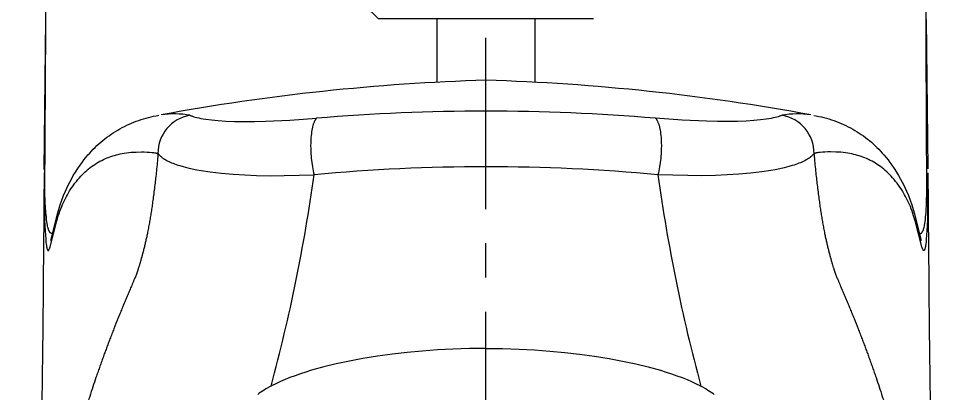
# Model space of a CAD drawing. Extents: x 12427 to 13021, y -5816 to -5396.
# Drawn here: x 12781.21 to 12829, y -5587.35 to -5568.2 of the extents above; entities that cross this region are included whole.
import ezdxf

# ---------------------------------------------------------------- set-up
doc = ezdxf.new("R2010")
doc.units = 0
doc.header["$LTSCALE"] = 7
doc.header["$MEASUREMENT"] = 0
doc.linetypes.add('CENTER', pattern=[2, 1.25, -0.25, 0.25, -0.25])
doc.layers.get('0').update_dxf_attribs({"color": 2, "linetype": 'CONTINUOUS'})
for name, color, linetype in [('CL', 1, 'CENTER'), ('D', 2, 'CONTINUOUS'), ('DWG', 7, 'CONTINUOUS'), ('Make2D 표시선', 7, 'CONTINUOUS'), ('Make2D 표시선 - Tangent', 7, 'CONTINUOUS')]:
    doc.layers.add(name, color=color, linetype=linetype)

msp = doc.modelspace()

# ---------------------------------------------------------------- linework, layer by layer
at = {"color": 7, "linetype": 'Continuous'}
for points in [[(12782.51, -5576.07), (12782.487, -5579.019), (12782.41, -5588.939), (12782.05, -5606.159), (12781.538, -5620.47), (12781.212, -5627.811), (12781.21, -5627.856)], [(12827.704, -5576.07), (12827.727, -5579.019), (12827.804, -5588.939), (12828.164, -5606.159), (12828.677, -5620.47), (12829.002, -5627.811), (12829.004, -5627.856)]]:
    msp.add_open_spline(points, degree=3, knots=[0, 0, 0, 0, 8.8479, 29.761276, 51.669682, 51.805138, 51.805138, 51.805138, 51.805138], dxfattribs=at)
at = {"layer": 'CL'}
msp.add_line((12805.107, -5787.927), (12805.107, -5521.466), dxfattribs=at)
at = {"layer": 'D'}
for points in [[(12788.338, -5575.092), (12788.323, -5575.25), (12788.283, -5575.67), (12788.242, -5576.076), (12788.202, -5576.437), (12788.161, -5576.785), (12788.117, -5577.143), (12788.071, -5577.487), (12788.029, -5577.791), (12787.985, -5578.083), (12787.939, -5578.366), (12787.893, -5578.636), (12787.842, -5578.913), (12787.791, -5579.174), (12787.767, -5579.288), (12787.743, -5579.398), (12787.719, -5579.506), (12787.695, -5579.611), (12787.671, -5579.712), (12787.647, -5579.812), (12787.624, -5579.909), (12787.6, -5580.004), (12787.586, -5580.059), (12787.572, -5580.113), (12787.544, -5580.219), (12787.532, -5580.266), (12787.519, -5580.313), (12787.507, -5580.36), (12787.494, -5580.406), (12787.468, -5580.5), (12787.455, -5580.546), (12787.442, -5580.592), (12787.429, -5580.637), (12787.416, -5580.681), (12787.39, -5580.769), (12787.372, -5580.827), (12787.354, -5580.885), (12787.336, -5580.942), (12787.318, -5580.997), (12787.246, -5581.207), (12787.175, -5581.399), (12787.103, -5581.573), (12787.045, -5581.707), (12786.988, -5581.839), (12786.936, -5581.959), (12786.885, -5582.079), (12786.784, -5582.317), (12786.733, -5582.436), (12786.684, -5582.555), (12786.634, -5582.674), (12786.584, -5582.793), (12786.486, -5583.031), (12786.435, -5583.155), (12786.385, -5583.279), (12786.285, -5583.526), (12786.077, -5584.049), (12785.976, -5584.31), (12785.875, -5584.572), (12785.83, -5584.69), (12785.785, -5584.808), (12785.741, -5584.927), (12785.697, -5585.045), (12785.609, -5585.281), (12785.566, -5585.399), (12785.523, -5585.518), (12785.431, -5585.773), (12785.34, -5586.03), (12785.251, -5586.286), (12785.163, -5586.542), (12785, -5587.025), (12784.842, -5587.509), (12784.764, -5587.756), (12784.686, -5588.004), (12784.612, -5588.242), (12784.576, -5588.361), (12784.54, -5588.48), (12784.486, -5588.662), (12784.46, -5588.754), (12784.433, -5588.848), (12784.416, -5588.912), (12784.398, -5588.976), (12784.363, -5589.107), (12784.329, -5589.242), (12784.294, -5589.378), (12784.26, -5589.518), (12784.226, -5589.659), (12784.189, -5589.818), (12784.152, -5589.98), (12784.079, -5590.314), (12784.045, -5590.478), (12784.011, -5590.646), (12783.979, -5590.811), (12783.947, -5590.98), (12783.883, -5591.329), (12783.82, -5591.692), (12783.748, -5592.132), (12783.678, -5592.591), (12783.611, -5593.05), (12783.546, -5593.526), (12783.477, -5594.059), (12783.41, -5594.613), (12783.349, -5595.146), (12783.289, -5595.698), (12783.174, -5596.851), (12783.114, -5597.511), (12783.055, -5598.194), (12782.838, -5601.024), (12782.732, -5602.512), (12782.625, -5604.081), (12782.564, -5604.972), (12782.502, -5605.888), (12782.445, -5606.735), (12782.416, -5607.166), (12782.386, -5607.602), (12782.326, -5608.488), (12782.264, -5609.392), (12782.124, -5611.436), (12782.058, -5612.408), (12781.993, -5613.399), (12781.924, -5614.462), (12781.855, -5615.544), (12781.793, -5616.552), (12781.732, -5617.575)], [(12821.876, -5575.092), (12821.891, -5575.25), (12821.931, -5575.67), (12821.973, -5576.076), (12822.012, -5576.437), (12822.053, -5576.785), (12822.097, -5577.143), (12822.143, -5577.487), (12822.186, -5577.791), (12822.229, -5578.083), (12822.275, -5578.366), (12822.321, -5578.636), (12822.372, -5578.913), (12822.424, -5579.174), (12822.447, -5579.288), (12822.471, -5579.398), (12822.495, -5579.506), (12822.519, -5579.611), (12822.543, -5579.712), (12822.567, -5579.812), (12822.591, -5579.909), (12822.615, -5580.004), (12822.628, -5580.059), (12822.642, -5580.113), (12822.67, -5580.219), (12822.682, -5580.266), (12822.695, -5580.313), (12822.708, -5580.36), (12822.72, -5580.406), (12822.746, -5580.5), (12822.759, -5580.546), (12822.772, -5580.592), (12822.785, -5580.637), (12822.798, -5580.681), (12822.825, -5580.769), (12822.842, -5580.827), (12822.86, -5580.885), (12822.878, -5580.942), (12822.896, -5580.997), (12822.968, -5581.207), (12823.039, -5581.399), (12823.111, -5581.573), (12823.169, -5581.707), (12823.226, -5581.839), (12823.278, -5581.959), (12823.329, -5582.079), (12823.431, -5582.317), (12823.481, -5582.436), (12823.531, -5582.555), (12823.581, -5582.674), (12823.63, -5582.793), (12823.728, -5583.031), (12823.779, -5583.155), (12823.829, -5583.279), (12823.929, -5583.526), (12824.137, -5584.049), (12824.239, -5584.31), (12824.339, -5584.572), (12824.384, -5584.69), (12824.429, -5584.808), (12824.473, -5584.927), (12824.517, -5585.045), (12824.605, -5585.281), (12824.648, -5585.399), (12824.691, -5585.518), (12824.783, -5585.773), (12824.874, -5586.03), (12824.964, -5586.286), (12825.052, -5586.542), (12825.214, -5587.025), (12825.372, -5587.509), (12825.451, -5587.756), (12825.528, -5588.004), (12825.602, -5588.242), (12825.638, -5588.361), (12825.674, -5588.48), (12825.728, -5588.662), (12825.755, -5588.754), (12825.781, -5588.848), (12825.799, -5588.912), (12825.816, -5588.976), (12825.851, -5589.107), (12825.886, -5589.242), (12825.92, -5589.378), (12825.954, -5589.518), (12825.988, -5589.659), (12826.025, -5589.818), (12826.062, -5589.98), (12826.135, -5590.314), (12826.169, -5590.478), (12826.203, -5590.646), (12826.236, -5590.811), (12826.268, -5590.98), (12826.331, -5591.329), (12826.394, -5591.692), (12826.466, -5592.132), (12826.536, -5592.591), (12826.603, -5593.05), (12826.668, -5593.526), (12826.737, -5594.059), (12826.804, -5594.613), (12826.865, -5595.146), (12826.925, -5595.698), (12827.04, -5596.851), (12827.1, -5597.511), (12827.159, -5598.194), (12827.377, -5601.024), (12827.482, -5602.512), (12827.59, -5604.081), (12827.65, -5604.972), (12827.712, -5605.888), (12827.769, -5606.735), (12827.799, -5607.166), (12827.828, -5607.602), (12827.888, -5608.488), (12827.95, -5609.392), (12828.09, -5611.436), (12828.156, -5612.408), (12828.222, -5613.399), (12828.291, -5614.462), (12828.359, -5615.544), (12828.421, -5616.552), (12828.482, -5617.575)]]:
    msp.add_spline(points, degree=3, dxfattribs=at)
at = {"layer": 'DWG'}
msp.add_line((12810.607, -5568.195), (12799.607, -5568.195), dxfattribs=at)
msp.add_arc((12820.271, -5546.447), 30, 207.2758, 226.464, dxfattribs=at)
at = {"layer": 'Make2D 표시선'}
for p, q in [((12782.515, -5575.905), (12782.602, -5568.228)), ((12802.607, -5571.403), (12802.607, -5568.195)), ((12807.607, -5568.195), (12807.607, -5571.403)), ((12827.613, -5568.228), (12827.699, -5575.874))]:
    msp.add_line(p, q, dxfattribs=at)
for points in [[(12782.944, -5579.189), (12782.941, -5579.189), (12782.939, -5579.189), (12782.936, -5579.189), (12782.933, -5579.189), (12782.93, -5579.189), (12782.928, -5579.189), (12782.925, -5579.189), (12782.922, -5579.188), (12782.92, -5579.188), (12782.917, -5579.188), (12782.914, -5579.187), (12782.911, -5579.187), (12782.909, -5579.186), (12782.906, -5579.186), (12782.903, -5579.185), (12782.901, -5579.184), (12782.898, -5579.183), (12782.895, -5579.183), (12782.893, -5579.182), (12782.89, -5579.181), (12782.888, -5579.18), (12782.885, -5579.179), (12782.883, -5579.178), (12782.88, -5579.177), (12782.878, -5579.176), (12782.875, -5579.175), (12782.873, -5579.173), (12782.87, -5579.172), (12782.868, -5579.171), (12782.865, -5579.17), (12782.863, -5579.168), (12782.861, -5579.167), (12782.858, -5579.165), (12782.855, -5579.163), (12782.853, -5579.162), (12782.85, -5579.16), (12782.848, -5579.158), (12782.845, -5579.156), (12782.843, -5579.154), (12782.841, -5579.152), (12782.836, -5579.148), (12782.831, -5579.144), (12782.827, -5579.139), (12782.822, -5579.135), (12782.818, -5579.13), (12782.814, -5579.125), (12782.81, -5579.121), (12782.806, -5579.116), (12782.803, -5579.111), (12782.799, -5579.105), (12782.795, -5579.1), (12782.792, -5579.095), (12782.788, -5579.088), (12782.783, -5579.081), (12782.779, -5579.073), (12782.775, -5579.066), (12782.771, -5579.059), (12782.767, -5579.051), (12782.76, -5579.036), (12782.754, -5579.021), (12782.747, -5579.005), (12782.741, -5578.989), (12782.736, -5578.974), (12782.727, -5578.947), (12782.718, -5578.92), (12782.711, -5578.892), (12782.704, -5578.865), (12782.691, -5578.809), (12782.68, -5578.753), (12782.665, -5578.669), (12782.652, -5578.585), (12782.637, -5578.468), (12782.624, -5578.35), (12782.603, -5578.113), (12782.572, -5577.588), (12782.555, -5577.063), (12782.607, -5565.814)], [(12827.27, -5579.189), (12827.273, -5579.189), (12827.276, -5579.189), (12827.278, -5579.189), (12827.281, -5579.189), (12827.284, -5579.189), (12827.287, -5579.189), (12827.289, -5579.189), (12827.292, -5579.188), (12827.295, -5579.188), (12827.297, -5579.188), (12827.3, -5579.187), (12827.303, -5579.187), (12827.305, -5579.186), (12827.308, -5579.186), (12827.311, -5579.185), (12827.313, -5579.184), (12827.316, -5579.183), (12827.319, -5579.183), (12827.321, -5579.182), (12827.324, -5579.181), (12827.327, -5579.18), (12827.329, -5579.179), (12827.332, -5579.178), (12827.334, -5579.177), (12827.337, -5579.176), (12827.339, -5579.175), (12827.342, -5579.173), (12827.344, -5579.172), (12827.346, -5579.171), (12827.349, -5579.17), (12827.351, -5579.168), (12827.354, -5579.167), (12827.356, -5579.165), (12827.359, -5579.163), (12827.361, -5579.162), (12827.364, -5579.16), (12827.366, -5579.158), (12827.369, -5579.156), (12827.371, -5579.154), (12827.374, -5579.152), (12827.378, -5579.148), (12827.383, -5579.144), (12827.387, -5579.139), (12827.392, -5579.135), (12827.396, -5579.13), (12827.4, -5579.125), (12827.404, -5579.121), (12827.408, -5579.116), (12827.412, -5579.111), (12827.415, -5579.105), (12827.419, -5579.1), (12827.422, -5579.095), (12827.427, -5579.088), (12827.431, -5579.081), (12827.435, -5579.073), (12827.439, -5579.066), (12827.443, -5579.059), (12827.447, -5579.051), (12827.454, -5579.036), (12827.461, -5579.021), (12827.467, -5579.005), (12827.473, -5578.989), (12827.479, -5578.974), (12827.487, -5578.947), (12827.496, -5578.92), (12827.503, -5578.892), (12827.511, -5578.865), (12827.523, -5578.809), (12827.535, -5578.753), (12827.549, -5578.669), (12827.562, -5578.585), (12827.578, -5578.468), (12827.59, -5578.35), (12827.611, -5578.113), (12827.642, -5577.588), (12827.659, -5577.063), (12827.607, -5565.814)], [(12782.849, -5579.545), (12782.887, -5579.414), (12783.197, -5578.179), (12783.262, -5577.953), (12783.337, -5577.714), (12783.419, -5577.478), (12783.507, -5577.243), (12783.603, -5577.012), (12783.673, -5576.856), (12783.746, -5576.702), (12783.822, -5576.549), (12783.903, -5576.399), (12784.004, -5576.221), (12784.11, -5576.045), (12784.229, -5575.861), (12784.353, -5575.68), (12784.448, -5575.548), (12784.547, -5575.417), (12784.649, -5575.29), (12784.754, -5575.164), (12784.842, -5575.064), (12784.932, -5574.966), (12785.024, -5574.869), (12785.118, -5574.775), (12785.214, -5574.683), (12785.312, -5574.592), (12785.412, -5574.504), (12785.514, -5574.419), (12785.617, -5574.336), (12785.722, -5574.255), (12785.829, -5574.177), (12785.937, -5574.102), (12786.047, -5574.029), (12786.159, -5573.958), (12786.272, -5573.89), (12786.387, -5573.824), (12786.503, -5573.761), (12786.62, -5573.701), (12786.738, -5573.643), (12786.858, -5573.588), (12786.978, -5573.536), (12787.1, -5573.486), (12787.223, -5573.439), (12787.347, -5573.395), (12787.472, -5573.353), (12787.598, -5573.314), (12787.725, -5573.277), (12787.853, -5573.244), (12787.981, -5573.213), (12788.11, -5573.184), (12788.239, -5573.159), (12788.369, -5573.136)], [(12821.867, -5573.139), (12821.999, -5573.163), (12822.13, -5573.19), (12822.26, -5573.219), (12822.39, -5573.251), (12822.519, -5573.286), (12822.647, -5573.323), (12822.775, -5573.364), (12822.901, -5573.407), (12823.025, -5573.452), (12823.148, -5573.5), (12823.269, -5573.55), (12823.39, -5573.603), (12823.509, -5573.659), (12823.627, -5573.717), (12823.744, -5573.778), (12823.859, -5573.842), (12823.971, -5573.907), (12824.082, -5573.975), (12824.191, -5574.045), (12824.299, -5574.117), (12824.405, -5574.192), (12824.51, -5574.269), (12824.612, -5574.348), (12824.713, -5574.43), (12824.813, -5574.514), (12824.912, -5574.601), (12825.008, -5574.69), (12825.102, -5574.781), (12825.195, -5574.874), (12825.285, -5574.969), (12825.374, -5575.066), (12825.46, -5575.164), (12825.565, -5575.29), (12825.667, -5575.417), (12825.766, -5575.548), (12825.862, -5575.68), (12825.986, -5575.861), (12826.104, -5576.045), (12826.209, -5576.218), (12826.309, -5576.394), (12826.39, -5576.546), (12826.467, -5576.7), (12826.541, -5576.855), (12826.611, -5577.012), (12826.707, -5577.243), (12826.796, -5577.478), (12826.877, -5577.714), (12826.952, -5577.953), (12827.017, -5578.179), (12827.328, -5579.414), (12827.365, -5579.545)], [(12782.514, -5576.444), (12782.523, -5577.955), (12782.536, -5578.496), (12782.559, -5579.036), (12782.573, -5579.256), (12782.59, -5579.476), (12782.606, -5579.634), (12782.616, -5579.712), (12782.628, -5579.79), (12782.636, -5579.838), (12782.64, -5579.862), (12782.645, -5579.886), (12782.651, -5579.91), (12782.657, -5579.934), (12782.663, -5579.957), (12782.671, -5579.98), (12782.675, -5579.993), (12782.678, -5580), (12782.681, -5580.006), (12782.683, -5580.012), (12782.685, -5580.015), (12782.686, -5580.019), (12782.688, -5580.022), (12782.69, -5580.025), (12782.692, -5580.028), (12782.694, -5580.031), (12782.695, -5580.032), (12782.696, -5580.034), (12782.697, -5580.036), (12782.698, -5580.037), (12782.699, -5580.039), (12782.701, -5580.04), (12782.701, -5580.041), (12782.702, -5580.042), (12782.703, -5580.043), (12782.703, -5580.043), (12782.704, -5580.044), (12782.705, -5580.045), (12782.706, -5580.045), (12782.706, -5580.046), (12782.707, -5580.046), (12782.708, -5580.047), (12782.709, -5580.047), (12782.709, -5580.048), (12782.71, -5580.048), (12782.71, -5580.048), (12782.711, -5580.048), (12782.711, -5580.049), (12782.711, -5580.049), (12782.712, -5580.049), (12782.712, -5580.049), (12782.713, -5580.049), (12782.713, -5580.05), (12782.713, -5580.05), (12782.714, -5580.05), (12782.714, -5580.05), (12782.715, -5580.05), (12782.715, -5580.05), (12782.716, -5580.05), (12782.716, -5580.05), (12782.716, -5580.05), (12782.717, -5580.05), (12782.717, -5580.051), (12782.718, -5580.051), (12782.718, -5580.051), (12782.719, -5580.051), (12782.72, -5580.051), (12782.721, -5580.051), (12782.721, -5580.051), (12782.722, -5580.051), (12782.723, -5580.051), (12782.724, -5580.051), (12782.724, -5580.05), (12782.725, -5580.05), (12782.726, -5580.05), (12782.727, -5580.05), (12782.727, -5580.05), (12782.728, -5580.05), (12782.729, -5580.049), (12782.73, -5580.049), (12782.731, -5580.049), (12782.731, -5580.049), (12782.732, -5580.048), (12782.733, -5580.048), (12782.734, -5580.048), (12782.734, -5580.047), (12782.735, -5580.047), (12782.736, -5580.047), (12782.737, -5580.046), (12782.737, -5580.046), (12782.738, -5580.045), (12782.739, -5580.045), (12782.739, -5580.044), (12782.74, -5580.044), (12782.741, -5580.044), (12782.741, -5580.043), (12782.742, -5580.042), (12782.743, -5580.042), (12782.744, -5580.041), (12782.745, -5580.04), (12782.746, -5580.039), (12782.747, -5580.038), (12782.748, -5580.037), (12782.748, -5580.036), (12782.749, -5580.035), (12782.75, -5580.034), (12782.751, -5580.033), (12782.752, -5580.032), (12782.752, -5580.031), (12782.753, -5580.029), (12782.754, -5580.028), (12782.755, -5580.026), (12782.756, -5580.023), (12782.757, -5580.021), (12782.758, -5580.019), (12782.775, -5579.979), (12782.786, -5579.95), (12782.794, -5579.929), (12782.801, -5579.906), (12782.815, -5579.861), (12783.161, -5578.524), (12783.237, -5578.269), (12783.276, -5578.151), (12783.317, -5578.032), (12783.361, -5577.915), (12783.408, -5577.799), (12783.451, -5577.696), (12783.497, -5577.594), (12783.545, -5577.493), (12783.595, -5577.393), (12783.647, -5577.294), (12783.701, -5577.196), (12783.757, -5577.099), (12783.815, -5577.003), (12783.88, -5576.902), (12783.946, -5576.803), (12784.015, -5576.705), (12784.086, -5576.609), (12784.16, -5576.514), (12784.235, -5576.422), (12784.314, -5576.332), (12784.394, -5576.243), (12784.466, -5576.168), (12784.539, -5576.095), (12784.615, -5576.024), (12784.692, -5575.955), (12784.771, -5575.888), (12784.851, -5575.823), (12784.934, -5575.76), (12785.018, -5575.7), (12785.103, -5575.643), (12785.189, -5575.588), (12785.277, -5575.536), (12785.367, -5575.486), (12785.457, -5575.438), (12785.55, -5575.394), (12785.643, -5575.351), (12785.737, -5575.312), (12785.829, -5575.276), (12785.922, -5575.243), (12786.016, -5575.212), (12786.11, -5575.183), (12786.205, -5575.157), (12786.301, -5575.133), (12786.397, -5575.111), (12786.494, -5575.091), (12786.609, -5575.071), (12786.724, -5575.053), (12786.84, -5575.039), (12786.956, -5575.028), (12787.086, -5575.019), (12787.215, -5575.013), (12787.483, -5575.008), (12787.629, -5575.01), (12787.775, -5575.014), (12787.896, -5575.021), (12788.017, -5575.031), (12788.106, -5575.041), (12788.15, -5575.048), (12788.194, -5575.055), (12788.228, -5575.062), (12788.246, -5575.066), (12788.263, -5575.07), (12788.28, -5575.075), (12788.297, -5575.08), (12788.314, -5575.085), (12788.33, -5575.091)], [(12827.701, -5576.444), (12827.692, -5577.955), (12827.678, -5578.496), (12827.655, -5579.036), (12827.642, -5579.256), (12827.624, -5579.476), (12827.608, -5579.634), (12827.598, -5579.712), (12827.586, -5579.79), (12827.578, -5579.838), (12827.574, -5579.862), (12827.569, -5579.886), (12827.564, -5579.91), (12827.558, -5579.934), (12827.551, -5579.957), (12827.543, -5579.98), (12827.539, -5579.993), (12827.536, -5580), (12827.534, -5580.006), (12827.531, -5580.012), (12827.529, -5580.015), (12827.528, -5580.019), (12827.526, -5580.022), (12827.524, -5580.025), (12827.523, -5580.028), (12827.521, -5580.031), (12827.52, -5580.032), (12827.518, -5580.034), (12827.517, -5580.036), (12827.516, -5580.037), (12827.515, -5580.039), (12827.514, -5580.04), (12827.513, -5580.041), (12827.512, -5580.042), (12827.511, -5580.043), (12827.511, -5580.043), (12827.51, -5580.044), (12827.509, -5580.045), (12827.509, -5580.045), (12827.508, -5580.046), (12827.507, -5580.046), (12827.506, -5580.047), (12827.506, -5580.047), (12827.505, -5580.048), (12827.504, -5580.048), (12827.504, -5580.048), (12827.504, -5580.048), (12827.503, -5580.049), (12827.503, -5580.049), (12827.502, -5580.049), (12827.502, -5580.049), (12827.502, -5580.049), (12827.501, -5580.05), (12827.501, -5580.05), (12827.5, -5580.05), (12827.5, -5580.05), (12827.5, -5580.05), (12827.499, -5580.05), (12827.499, -5580.05), (12827.498, -5580.05), (12827.498, -5580.05), (12827.497, -5580.05), (12827.497, -5580.051), (12827.497, -5580.051), (12827.496, -5580.051), (12827.495, -5580.051), (12827.494, -5580.051), (12827.494, -5580.051), (12827.493, -5580.051), (12827.492, -5580.051), (12827.491, -5580.051), (12827.491, -5580.051), (12827.49, -5580.05), (12827.489, -5580.05), (12827.488, -5580.05), (12827.488, -5580.05), (12827.487, -5580.05), (12827.486, -5580.05), (12827.485, -5580.049), (12827.484, -5580.049), (12827.484, -5580.049), (12827.483, -5580.049), (12827.482, -5580.048), (12827.481, -5580.048), (12827.481, -5580.048), (12827.48, -5580.047), (12827.479, -5580.047), (12827.478, -5580.047), (12827.478, -5580.046), (12827.477, -5580.046), (12827.476, -5580.045), (12827.476, -5580.045), (12827.475, -5580.044), (12827.474, -5580.044), (12827.474, -5580.044), (12827.473, -5580.043), (12827.472, -5580.042), (12827.471, -5580.042), (12827.47, -5580.041), (12827.469, -5580.04), (12827.468, -5580.039), (12827.467, -5580.038), (12827.467, -5580.037), (12827.466, -5580.036), (12827.465, -5580.035), (12827.464, -5580.034), (12827.463, -5580.033), (12827.463, -5580.032), (12827.462, -5580.031), (12827.461, -5580.029), (12827.461, -5580.028), (12827.459, -5580.026), (12827.458, -5580.023), (12827.457, -5580.021), (12827.456, -5580.019), (12827.439, -5579.979), (12827.428, -5579.95), (12827.42, -5579.929), (12827.413, -5579.906), (12827.4, -5579.861), (12827.054, -5578.524), (12826.977, -5578.269), (12826.938, -5578.151), (12826.897, -5578.032), (12826.853, -5577.915), (12826.807, -5577.799), (12826.763, -5577.696), (12826.717, -5577.594), (12826.669, -5577.493), (12826.619, -5577.393), (12826.567, -5577.294), (12826.513, -5577.196), (12826.457, -5577.099), (12826.399, -5577.003), (12826.335, -5576.902), (12826.268, -5576.803), (12826.199, -5576.705), (12826.128, -5576.609), (12826.055, -5576.514), (12825.979, -5576.422), (12825.901, -5576.332), (12825.82, -5576.243), (12825.748, -5576.168), (12825.675, -5576.095), (12825.6, -5576.024), (12825.522, -5575.955), (12825.444, -5575.888), (12825.363, -5575.823), (12825.281, -5575.76), (12825.197, -5575.7), (12825.112, -5575.643), (12825.025, -5575.588), (12824.937, -5575.536), (12824.848, -5575.486), (12824.757, -5575.438), (12824.665, -5575.394), (12824.571, -5575.351), (12824.477, -5575.312), (12824.385, -5575.276), (12824.292, -5575.243), (12824.198, -5575.212), (12824.104, -5575.183), (12824.009, -5575.157), (12823.913, -5575.133), (12823.817, -5575.111), (12823.72, -5575.091), (12823.605, -5575.071), (12823.49, -5575.053), (12823.374, -5575.039), (12823.258, -5575.028), (12823.129, -5575.019), (12822.999, -5575.013), (12822.731, -5575.008), (12822.585, -5575.01), (12822.439, -5575.014), (12822.318, -5575.021), (12822.197, -5575.031), (12822.109, -5575.041), (12822.065, -5575.048), (12822.021, -5575.055), (12821.986, -5575.062), (12821.969, -5575.066), (12821.951, -5575.07), (12821.934, -5575.075), (12821.917, -5575.08), (12821.901, -5575.085), (12821.884, -5575.091)], [(12805.107, -5585.059), (12804.257, -5585.068), (12803.406, -5585.095), (12802.624, -5585.136), (12801.843, -5585.192), (12801.079, -5585.262), (12800.318, -5585.348), (12799.558, -5585.452), (12798.802, -5585.574), (12798.124, -5585.7), (12797.449, -5585.844), (12796.81, -5586), (12796.177, -5586.176), (12795.897, -5586.262), (12795.619, -5586.352), (12795.343, -5586.449), (12795.069, -5586.551), (12794.829, -5586.648), (12794.591, -5586.75), (12794.389, -5586.843), (12794.141, -5586.965), (12794.113, -5586.978)], [(12805.107, -5585.059), (12805.958, -5585.068), (12806.808, -5585.095), (12807.59, -5585.136), (12808.372, -5585.192), (12809.135, -5585.262), (12809.896, -5585.348), (12810.656, -5585.452), (12811.412, -5585.574), (12812.091, -5585.7), (12812.765, -5585.844), (12813.404, -5586), (12814.037, -5586.176), (12814.317, -5586.262), (12814.595, -5586.352), (12814.871, -5586.449), (12815.145, -5586.551), (12815.386, -5586.648), (12815.624, -5586.75), (12815.825, -5586.843), (12816.073, -5586.965), (12816.101, -5586.978)], [(12794.113, -5586.978), (12794.1, -5586.986), (12793.85, -5587.128), (12793.761, -5587.182), (12793.674, -5587.237), (12793.592, -5587.291), (12793.513, -5587.347), (12793.435, -5587.406)], [(12816.101, -5586.978), (12816.114, -5586.986), (12816.364, -5587.128), (12816.453, -5587.182), (12816.541, -5587.237), (12816.622, -5587.291), (12816.702, -5587.347), (12816.779, -5587.406)]]:
    msp.add_lwpolyline(points, dxfattribs=at)
for centre, radius, start, end in [((12808.311, -5680.274), 108.976, 91.68494, 100.47734), ((12801.903, -5680.273), 108.975, 79.52264, 88.31509), ((12789.18, -5577.588), 4.524, 79.9617, 98.7115), ((12821.034, -5577.588), 4.524, 81.2885, 100.0383)]:
    msp.add_arc(centre, radius, start, end, dxfattribs=at)
at = {"layer": 'Make2D 표시선 - Tangent'}
for points in [[(12789.968, -5573.134), (12789.976, -5573.137), (12789.984, -5573.141), (12790.003, -5573.15), (12790.024, -5573.158), (12790.047, -5573.167), (12790.073, -5573.176), (12790.102, -5573.186), (12790.166, -5573.206), (12790.241, -5573.227), (12790.327, -5573.248), (12790.423, -5573.27), (12790.53, -5573.292), (12790.648, -5573.313), (12790.778, -5573.334), (12791.072, -5573.373), (12791.414, -5573.407), (12791.805, -5573.433), (12792.246, -5573.451), (12792.733, -5573.458), (12793.264, -5573.456), (12793.833, -5573.443), (12795.077, -5573.386), (12796.435, -5573.287)], [(12796.435, -5573.287), (12796.427, -5573.297), (12796.418, -5573.307), (12796.41, -5573.317), (12796.402, -5573.328), (12796.395, -5573.339), (12796.388, -5573.35), (12796.381, -5573.361), (12796.374, -5573.372), (12796.367, -5573.383), (12796.361, -5573.395), (12796.348, -5573.418), (12796.337, -5573.442), (12796.326, -5573.466), (12796.313, -5573.497), (12796.3, -5573.529), (12796.288, -5573.561), (12796.277, -5573.594), (12796.267, -5573.626), (12796.257, -5573.659), (12796.24, -5573.726), (12796.229, -5573.769), (12796.22, -5573.813), (12796.203, -5573.901), (12796.188, -5573.989), (12796.176, -5574.078), (12796.166, -5574.172), (12796.157, -5574.267), (12796.15, -5574.362), (12796.145, -5574.457), (12796.142, -5574.56), (12796.14, -5574.663), (12796.143, -5574.869), (12796.153, -5575.102), (12796.161, -5575.218), (12796.171, -5575.333), (12796.196, -5575.55), (12796.228, -5575.766), (12796.246, -5575.87), (12796.266, -5575.973), (12796.288, -5576.076), (12796.312, -5576.178)], [(12820.246, -5573.134), (12820.238, -5573.137), (12820.23, -5573.141), (12820.211, -5573.15), (12820.19, -5573.158), (12820.167, -5573.167), (12820.141, -5573.176), (12820.112, -5573.186), (12820.048, -5573.206), (12819.973, -5573.227), (12819.888, -5573.248), (12819.791, -5573.27), (12819.684, -5573.292), (12819.566, -5573.313), (12819.436, -5573.334), (12819.142, -5573.373), (12818.8, -5573.407), (12818.409, -5573.433), (12817.968, -5573.451), (12817.481, -5573.458), (12816.951, -5573.456), (12816.381, -5573.443), (12815.137, -5573.386), (12813.779, -5573.287)], [(12813.779, -5573.287), (12813.788, -5573.297), (12813.796, -5573.307), (12813.804, -5573.317), (12813.812, -5573.328), (12813.819, -5573.339), (12813.827, -5573.35), (12813.834, -5573.361), (12813.841, -5573.372), (12813.847, -5573.383), (12813.854, -5573.395), (12813.866, -5573.418), (12813.877, -5573.442), (12813.888, -5573.466), (12813.902, -5573.497), (12813.914, -5573.529), (12813.926, -5573.561), (12813.937, -5573.594), (12813.947, -5573.626), (12813.957, -5573.659), (12813.974, -5573.726), (12813.985, -5573.769), (12813.994, -5573.813), (12814.011, -5573.901), (12814.026, -5573.989), (12814.038, -5574.078), (12814.049, -5574.172), (12814.057, -5574.267), (12814.064, -5574.362), (12814.069, -5574.457), (12814.072, -5574.56), (12814.074, -5574.663), (12814.072, -5574.869), (12814.061, -5575.102), (12814.053, -5575.218), (12814.043, -5575.333), (12814.018, -5575.55), (12813.986, -5575.766), (12813.968, -5575.87), (12813.948, -5575.973), (12813.926, -5576.076), (12813.902, -5576.178)], [(12788.33, -5575.091), (12788.337, -5575.1), (12788.344, -5575.11), (12788.351, -5575.119), (12788.359, -5575.128), (12788.373, -5575.145), (12788.389, -5575.162), (12788.405, -5575.179), (12788.422, -5575.195), (12788.438, -5575.211), (12788.456, -5575.227), (12788.48, -5575.247), (12788.505, -5575.267), (12788.53, -5575.287), (12788.556, -5575.305), (12788.582, -5575.323), (12788.609, -5575.341), (12788.663, -5575.375), (12788.698, -5575.396), (12788.734, -5575.417), (12788.807, -5575.456), (12788.881, -5575.492), (12788.956, -5575.527), (12789.031, -5575.56), (12789.108, -5575.591), (12789.185, -5575.62), (12789.263, -5575.648), (12789.354, -5575.678), (12789.445, -5575.707), (12789.629, -5575.761), (12789.857, -5575.82), (12790.087, -5575.873), (12790.313, -5575.919), (12790.54, -5575.96), (12790.996, -5576.029), (12791.585, -5576.098), (12792.177, -5576.149), (12792.775, -5576.186), (12793.374, -5576.209), (12794.081, -5576.222), (12794.788, -5576.22), (12796.312, -5576.178)], [(12821.884, -5575.091), (12821.877, -5575.1), (12821.87, -5575.11), (12821.863, -5575.119), (12821.856, -5575.128), (12821.841, -5575.145), (12821.825, -5575.162), (12821.809, -5575.179), (12821.793, -5575.195), (12821.776, -5575.211), (12821.759, -5575.227), (12821.734, -5575.247), (12821.709, -5575.267), (12821.684, -5575.287), (12821.658, -5575.305), (12821.632, -5575.323), (12821.605, -5575.341), (12821.551, -5575.375), (12821.516, -5575.396), (12821.48, -5575.417), (12821.407, -5575.456), (12821.334, -5575.492), (12821.259, -5575.527), (12821.183, -5575.56), (12821.106, -5575.591), (12821.029, -5575.62), (12820.951, -5575.648), (12820.86, -5575.678), (12820.769, -5575.707), (12820.586, -5575.761), (12820.357, -5575.82), (12820.127, -5575.873), (12819.901, -5575.919), (12819.674, -5575.96), (12819.218, -5576.029), (12818.629, -5576.098), (12818.038, -5576.149), (12817.439, -5576.186), (12816.841, -5576.209), (12816.133, -5576.222), (12815.426, -5576.22), (12813.902, -5576.178)]]:
    msp.add_lwpolyline(points, dxfattribs=at)
for centre, radius, start, end in [((12790.307, -5575.081), 1.976, 99.8549, 180.3009), ((12805.094, -5675.347), 102.426, 89.99256, 94.84933), ((12805.12, -5675.347), 102.426, 85.15067, 90.00744), ((12819.908, -5575.081), 1.976, 359.6991, 80.1451), ((12712.365, -5564.711), 84.726, 344.76337, 352.22171), ((12805.071, -5669.308), 93.541, 89.97787, 95.37285), ((12805.143, -5669.308), 93.541, 84.62715, 90.02213), ((12897.849, -5564.711), 84.726, 187.77829, 195.23663)]:
    msp.add_arc(centre, radius, start, end, dxfattribs=at)

doc.saveas('drawing.dxf')
